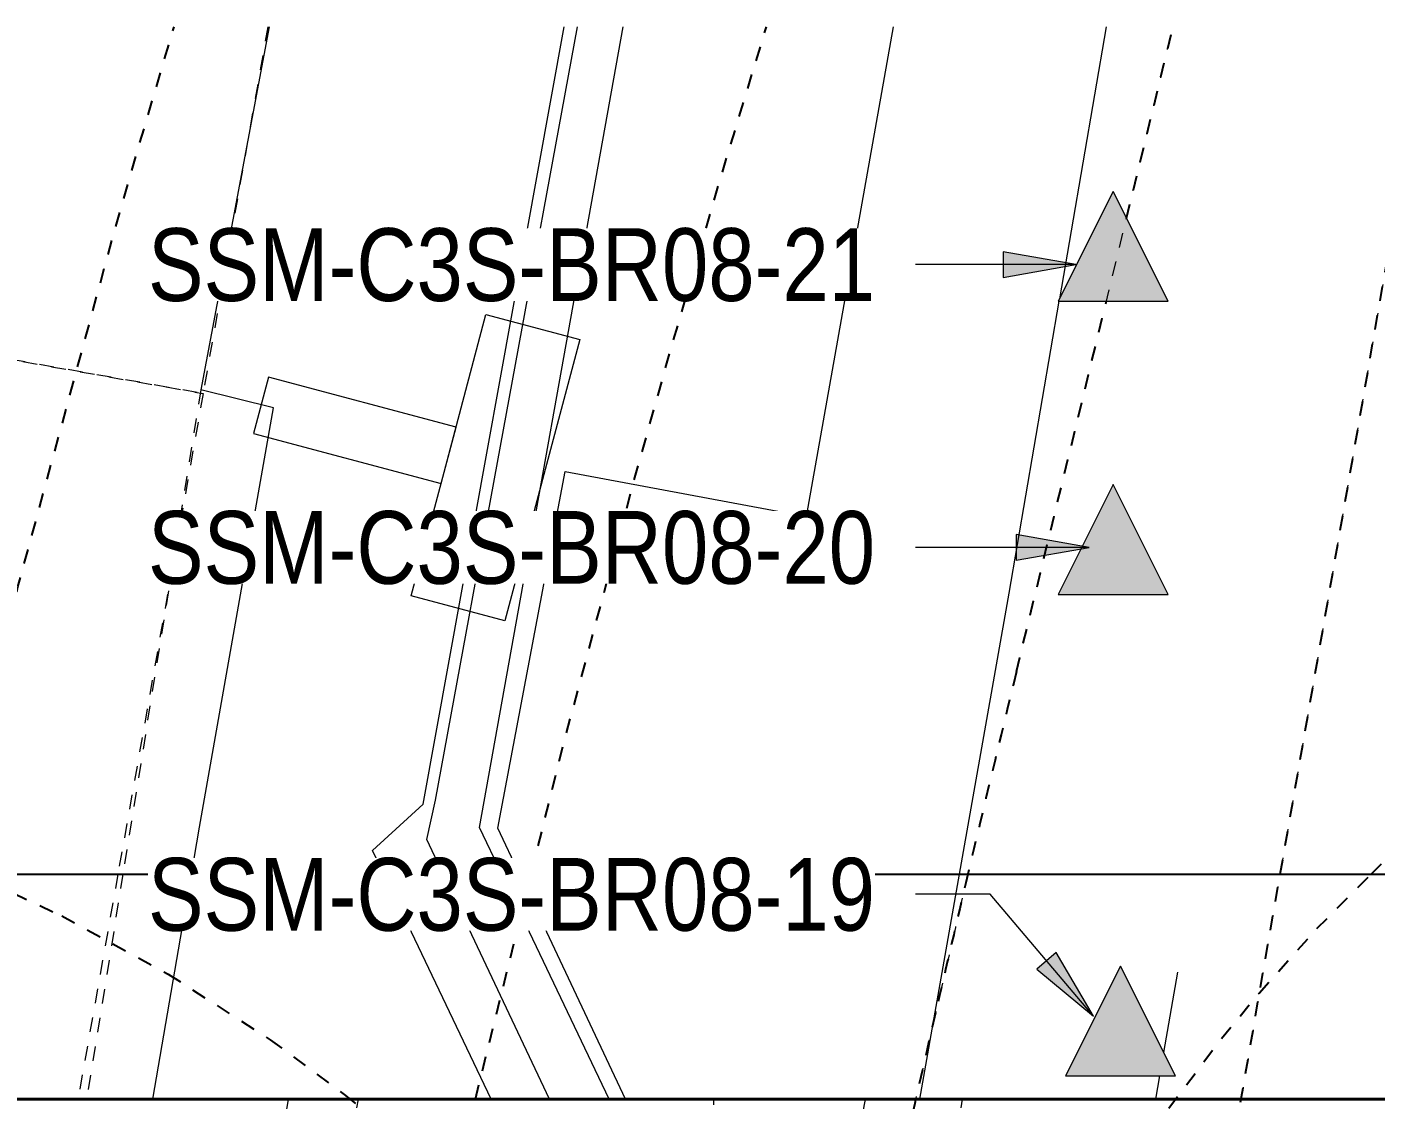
# Model space of a CAD drawing. Header units: metres. Extents: x -1147 to -802, y 5 to 567.
# Drawn here: x -1026.91 to -1017.65, y 546.05 to 553.42 of the extents above; entities that cross this region are included whole.
import ezdxf

# ---------------------------------------------------------------- set-up
doc = ezdxf.new("R2010")
doc.units = ezdxf.units.M
for name, pattern in [('Control Line', [0.02, 0.0125, -0.0025, 0.0025, -0.0025]), ('ControlLine', [0.02, 0.0125, -0.0025, 0.0025, -0.0025]), ('IMPORT-BDYS-Boundary _3_', [0.01, 0.009, -0.001]), ('IMPORT-FURN-Fence _3_', [0.005, 0.004167, -0.0008333]), ('IMPORT-LNMK-LineTurn _3_', [0.0012, 0.0006, -0.0006]), ('JacobsDash', [0.0045, 0.003, -0.0015])]:
    doc.linetypes.add(name, pattern=pattern)
for name, color, linetype, lineweight in [('A-DETL', 7, 'Continuous', 13), ('A-DETL-GENF', 7, 'Continuous', 9), ('A-GENM', 7, 'Continuous', 35), ('G-ANNO-TEXT', 7, 'Continuous', 9), ('S-BEAM', 7, 'Continuous', 50), ('S-BEAM-HDLN', 7, 'JacobsDash', 15), ('S-GRID', 7, 'Continuous', 9)]:
    doc.layers.add(name, color=color, linetype=linetype, lineweight=lineweight)
doc.styles.add('Arial Narrow_3', font='ARIALN.TTF', dxfattribs={"height": 0.5})

# ---------------------------------------------------------------- blocks, each defined once
blk = doc.blocks.new('T2DPAA-T2D-PWA-RW-M2D-000002_ControlLinesMinor_rvt-1-DRG-2873010 - GENERAL ARRANGEMENT PLAN')
at = {"layer": 'A-DETL', "color": 141, "linetype": 'ControlLine', "lineweight": 25, "true_color": 0xa3d0ff}
for p, q in [((-1119.7881, 552.1065), (-1119.4689, 553.421)), ((-1118.732, 547.5991), (-1117.7177, 553.421)), ((-1120.5448, 548.9909), (-1119.9267, 551.5361)), ((-1119.2452, 544.6529), (-1118.732, 547.5991))]:
    blk.add_line(p, q, dxfattribs=at)
for start, end in [(166.350456, 166.72288), (166.72288, 166.978224), (166.978224, 167.510361)]:
    blk.add_arc((-906.7582, 497.0745), 220, start, end, dxfattribs=at)
blk = doc.blocks.new('T2DPAA-T2D-PWA-SU-M2D-000002_dwg-40815123-DRG-2873010 - GENERAL ARRANGEMENT PLAN')
at = {"color": 254, "lineweight": 18, "true_color": 0xe1e1e1}
for p, q in [((-157.573, 1075.465), (-160.1039, 1075.2791)), ((-164.8983, 1074.3445), (-163.3367, 1074.4869)), ((-164.3016, 1072.0992), (-162.9971, 1073.2088)), ((-164.1983, 1071.7104), (-162.8924, 1072.8149)), ((-164.0934, 1071.3156), (-162.7889, 1072.4256)), ((-164.0645, 1071.2072), (-162.7576, 1072.3077)), ((-156.0961, 1069.9077), (-157.9852, 1069.7378)), ((-161.9816, 1069.3872), (-163.5454, 1069.2536)), ((-162.2487, 1067.7648), (-162.8049, 1067.7157)), ((-162.9688, 1067.7012), (-163.129, 1067.6871))]:
    blk.add_line(p, q, dxfattribs=at)
at = {"color": 254, "linetype": 'IMPORT-FURN-Fence _3_', "lineweight": 18, "true_color": 0xe1e1e1}
for p, q in [((-160.1039, 1075.2791), (-163.4574, 1074.9412)), ((-163.4574, 1074.9412), (-165.0152, 1074.7842))]:
    blk.add_line(p, q, dxfattribs=at)
at = {"color": 254, "lineweight": 18, "true_color": 0xe1e1e1, "flags": 128}
for points in [[(-163.3367, 1074.4869), (-163.0108, 1074.5166), (-160.0959, 1074.7641), (-160.1039, 1075.2791)], [(-162.9971, 1073.2088), (-162.8596, 1073.3257), (-162.4636, 1073.0707), (-157.0525, 1073.5066)], [(-162.8924, 1072.8149), (-162.6916, 1072.9847), (-162.4146, 1072.9967), (-157.0292, 1073.4188)], [(-162.7889, 1072.4256), (-162.5185, 1072.6557), (-156.9484, 1073.1146)], [(-162.7576, 1072.3077), (-162.4915, 1072.5317), (-160.0035, 1072.7161), (-159.8763, 1071.0341), (-156.4712, 1071.3193)], [(-158.0009, 1069.7364), (-160.028, 1069.5541), (-161.9816, 1069.3872)]]:
    blk.add_lwpolyline(points, dxfattribs=at)
blk.add_lwpolyline([(-161.1007, 1072.8515), (-161.1007, 1073.5181), (-159.9007, 1073.5181), (-159.9007, 1074.8515), (-160.3007, 1074.8515), (-160.3007, 1073.5181), (-159.1007, 1073.5181), (-159.1007, 1072.8515)], close=True, dxfattribs=at)
blk = doc.blocks.new('T2DPAA-T2D-PWA-SU-M2D-000001_dwg-40815111-DRG-2873010 - GENERAL ARRANGEMENT PLAN')
at = {"color": 254, "linetype": 'IMPORT-BDYS-Boundary _3_', "lineweight": 18, "true_color": 0xe1e1e1}
for p, q in [((-83.1472, 1186.2419), (-81.9249, 1171.8359)), ((-81.9249, 1171.8359), (-85.2672, 1171.5536)), ((-85.2672, 1171.5536), (-86.8316, 1171.4214))]:
    blk.add_line(p, q, dxfattribs=at)
at = {"color": 254, "linetype": 'IMPORT-BDYS-Boundary _3_', "lineweight": 18, "true_color": 0xe1e1e1, "flags": 128}
blk.add_lwpolyline([(-79.3765, 1172.0534), (-81.9249, 1171.8359), (-83.1472, 1186.2419)], dxfattribs=at)
blk = doc.blocks.new('T2DPAA-T2D-PWA-SU-M2D-000100_Survey_rvt-1-DRG-2873010 - GENERAL ARRANGEMENT PLAN')
at = {"color": 254, "lineweight": 18, "true_color": 0xe1e1e1, "rotation": 75.11694444444437}
for name, p in [('T2DPAA-T2D-PWA-SU-M2D-000002_dwg-40815123-DRG-2873010 - GENERAL ARRANGEMENT PLAN', (-45.8213, 429.4778)), ('T2DPAA-T2D-PWA-SU-M2D-000001_dwg-40815111-DRG-2873010 - GENERAL ARRANGEMENT PLAN', (27.4325, 329.0961))]:
    blk.add_blockref(name, p, dxfattribs=at)
blk = doc.blocks.new('T2DPAA-T2D-C3S-RW-M2D-100010_dwg-40802999-DRG-2873010 - GENERAL ARRANGEMENT PLAN')
at = {"color": 9, "linetype": 'IMPORT-LNMK-LineTurn _3_', "lineweight": 25, "true_color": 0xc3c3c3}
for p, q in [((55.6644, -600.5704), (55.5634, -601.1276)), ((55.5634, -601.1276), (55.3653, -601.9369)), ((55.3653, -601.9369), (55.1091, -602.7296)), ((55.1091, -602.7296), (54.8767, -603.3179)), ((54.8767, -603.3179), (54.7962, -603.5018)), ((55.0774, -604.1982), (56.6698, -604.1718)), ((55.8696, -608.6683), (56.7958, -609.0449)), ((56.7958, -609.0449), (57.1642, -609.2159)), ((57.1642, -609.2159), (57.6938, -609.4844)), ((57.6938, -609.4844), (58.1517, -609.7491))]:
    blk.add_line(p, q, dxfattribs=at)
at = {"color": 9, "linetype": 'IMPORT-LNMK-LineTurn _3_', "lineweight": 25, "true_color": 0xc3c3c3, "flags": 128}
for points in [[(55.6376, -600.2873), (57.6723, -600.2563), (60.1722, -600.2688), (60.6001, -600.276), (61.6658, -600.3048)], [(56.6698, -604.1718), (57.577, -604.1568), (59.4346, -604.1599), (60.0769, -604.1676), (60.3961, -604.1728), (61.6656, -604.2017), (62.711, -604.238)], [(58.1517, -609.7491), (58.5594, -609.9847), (59.3885, -610.5435), (59.9932, -611.0069), (60.1771, -611.1581), (60.9214, -611.8255), (61.1487, -612.0487), (61.618, -612.5427), (62.2636, -613.3062), (62.855, -614.1124), (63.3914, -614.9608), (63.5675, -615.2706), (63.8678, -615.8443), (64.282, -616.7587), (64.632, -617.6995)]]:
    blk.add_lwpolyline(points, dxfattribs=at)
blk = doc.blocks.new('T2DPAA-T2D-PWC-RW-M2D-100010_RoadDesign_rvt-1-DRG-2873010 - GENERAL ARRANGEMENT PLAN')
at = {"color": 254, "lineweight": 18, "true_color": 0xe3e3e3, "rotation": 75.11694444444437}
blk.add_blockref('T2DPAA-T2D-C3S-RW-M2D-100010_dwg-40802999-DRG-2873010 - GENERAL ARRANGEMENT PLAN', (-1722.337, 648.0105), dxfattribs=at)
blk = doc.blocks.new('Top of Pavement - RL A - Top of Pavement - RL A-68818558-DRG-2873010 - GENERAL ARRANGEMENT PLAN')
at = {"layer": 'A-GENM', "color": 253, "lineweight": 25, "true_color": 0xa3a3a3}
for points, knots in [([(133.061, 55.0586), (133.0956, 54.9286), (133.1661, 54.6631), (133.2728, 54.2618), (133.3809, 53.8549), (133.489, 53.4479), (133.5972, 53.041), (133.7053, 52.6341), (133.8134, 52.2271), (133.9216, 51.8201), (134.0297, 51.4132), (134.1379, 51.0062), (134.246, 50.5993), (134.3542, 50.1923), (134.4623, 49.7853), (134.5704, 49.3784), (134.6786, 48.9714), (134.7867, 48.5645), (134.8949, 48.1575), (135.003, 47.7505), (135.1111, 47.3436), (135.2193, 46.9366), (135.3274, 46.5296), (135.4356, 46.1227), (135.5437, 45.7157), (135.6519, 45.3087), (135.76, 44.9017), (135.8682, 44.4948), (135.9763, 44.0878), (136.0844, 43.6808), (136.1926, 43.2739), (136.3007, 42.8669), (136.4089, 42.4599), (136.517, 42.0529), (136.6252, 41.6459), (136.7333, 41.239), (136.8415, 40.832), (136.9496, 40.425), (137.0578, 40.018), (137.1659, 39.611), (137.274, 39.204), (137.3822, 38.7971), (137.4903, 38.3901), (137.5985, 37.9831), (137.7066, 37.5761), (137.8148, 37.1691), (137.9229, 36.7621), (138.0311, 36.3552), (138.1392, 35.9482), (138.2474, 35.5412), (138.3555, 35.1342), (138.4637, 34.7272), (138.5718, 34.3202), (138.6799, 33.9132), (138.7881, 33.5062), (138.8962, 33.0993), (139.0044, 32.6923), (139.1125, 32.2853), (139.2207, 31.8783), (139.3288, 31.4713), (139.437, 31.0643), (139.5451, 30.6573), (139.6533, 30.2503), (139.7614, 29.8433), (139.8696, 29.4363), (139.9777, 29.0294), (140.0858, 28.6224), (140.194, 28.2154), (140.3021, 27.8084), (140.4103, 27.4014), (140.5184, 26.9944), (140.6266, 26.5874), (140.7347, 26.1804), (140.8429, 25.7734), (140.951, 25.3664), (141.0592, 24.9595), (141.1673, 24.5525), (141.2754, 24.1455), (141.3836, 23.7385), (141.4917, 23.3315), (141.5999, 22.9245), (141.708, 22.5175), (141.8162, 22.1105), (141.9243, 21.7036), (142.0325, 21.2966), (142.1406, 20.8896), (142.2487, 20.4826), (142.3569, 20.0756), (142.465, 19.6686), (142.5732, 19.2616), (142.6813, 18.8547), (142.7895, 18.4477), (142.8976, 18.0407), (143.0058, 17.6337), (143.1139, 17.2268), (143.222, 16.8198), (143.3302, 16.4128), (143.4383, 16.0058), (143.5465, 15.5989), (143.6546, 15.1919), (143.7627, 14.7849), (143.8709, 14.3779), (143.961, 14.0387), (144.0331, 13.7674), (144.0871, 13.5639), (144.1412, 13.3605), (144.2133, 13.0892), (144.3034, 12.75), (144.4116, 12.3431), (144.5197, 11.9361), (144.6278, 11.5291), (144.736, 11.1222), (144.8444, 10.7153), (144.9524, 10.3083), (145.0595, 9.9011), (145.1678, 9.4942), (145.2607, 9.1557), (145.3386, 8.886), (145.3992, 8.6845), (145.4628, 8.484), (145.5289, 8.2844), (145.5965, 8.0852), (145.6648, 7.8863), (145.7327, 7.6873), (145.8221, 7.4215), (145.9107, 7.1555), (145.9993, 6.8894), (146.0883, 6.6235), (146.1998, 6.2912), (146.3336, 5.8925), (146.4672, 5.4936), (146.6007, 5.0948), (146.7343, 4.6959), (146.8681, 4.2972), (147.0025, 3.8987), (147.1372, 3.5003), (147.317, 2.9692), (147.4968, 2.4381), (147.6766, 1.907), (147.8114, 1.5086), (147.9462, 1.1103), (148.0811, 0.712), (148.2159, 0.3137), (148.3507, -0.0847), (148.4855, -0.483), (148.6204, -0.8813), (148.7552, -1.2796), (148.89, -1.6778), (149.0248, -2.0761), (149.1448, -2.4305), (149.2198, -2.6521), (149.2498, -2.7409)], [0.3006999, 0.3006999, 0.3006999, 0.3006999, 0.3034682, 0.3063584, 0.3092486, 0.3121387, 0.3150289, 0.3179191, 0.3208092, 0.3236994, 0.3265896, 0.3294798, 0.3323699, 0.3352601, 0.3381503, 0.3410405, 0.3439306, 0.3468208, 0.349711, 0.3526012, 0.3554913, 0.3583815, 0.3612717, 0.3641618, 0.367052, 0.3699422, 0.3728324, 0.3757225, 0.3786127, 0.3815029, 0.3843931, 0.3872832, 0.3901734, 0.3930636, 0.3959538, 0.3988439, 0.4017341, 0.4046243, 0.4075145, 0.4104046, 0.4132948, 0.416185, 0.4190751, 0.4219653, 0.4248555, 0.4277457, 0.4306358, 0.433526, 0.4364162, 0.4393064, 0.4421965, 0.4450867, 0.4479769, 0.4508671, 0.4537572, 0.4566474, 0.4595376, 0.4624277, 0.4653179, 0.4682081, 0.4710983, 0.4739884, 0.4768786, 0.4797688, 0.482659, 0.4855491, 0.4884393, 0.4913295, 0.4942197, 0.4971098, 0.5, 0.5028902, 0.5057803, 0.5086705, 0.5115607, 0.5144509, 0.517341, 0.5202312, 0.5231214, 0.5260116, 0.5289017, 0.5317919, 0.5346821, 0.5375723, 0.5404624, 0.5433526, 0.5462428, 0.5491329, 0.5520231, 0.5549133, 0.5578035, 0.5606936, 0.5635838, 0.566474, 0.5693642, 0.5722543, 0.5751445, 0.5780347, 0.5809249, 0.583815, 0.5867052, 0.5895954, 0.5924855, 0.5939306, 0.5953757, 0.5968208, 0.5982659, 0.6011561, 0.6040462, 0.6069364, 0.6098266, 0.6127168, 0.6156069, 0.6184971, 0.6213873, 0.6242775, 0.6271676, 0.6286127, 0.6300578, 0.6315029, 0.632948, 0.6343931, 0.6358382, 0.6372832, 0.6387283, 0.6416185, 0.6430636, 0.6445087, 0.6473988, 0.650289, 0.6531792, 0.6560694, 0.6589595, 0.6618497, 0.6647399, 0.6676301, 0.6705202, 0.6763006, 0.6791908, 0.6820809, 0.6849711, 0.6878613, 0.6907514, 0.6936416, 0.6965318, 0.699422, 0.7023121, 0.7052023, 0.7080925, 0.7109827, 0.7129166, 0.7129166, 0.7129166, 0.7129166]), ([(133.061, 55.0586), (133.0956, 54.9286), (133.1661, 54.6631), (133.2728, 54.2618), (133.3809, 53.8549), (133.489, 53.4479), (133.5972, 53.041), (133.7053, 52.6341), (133.8134, 52.2271), (133.9216, 51.8201), (134.0297, 51.4132), (134.1379, 51.0062), (134.246, 50.5993), (134.3542, 50.1923), (134.4623, 49.7853), (134.5704, 49.3784), (134.6786, 48.9714), (134.7867, 48.5645), (134.8949, 48.1575), (135.003, 47.7505), (135.1111, 47.3436), (135.2193, 46.9366), (135.3274, 46.5296), (135.4356, 46.1227), (135.5437, 45.7157), (135.6519, 45.3087), (135.76, 44.9017), (135.8682, 44.4948), (135.9763, 44.0878), (136.0844, 43.6808), (136.1926, 43.2739), (136.3007, 42.8669), (136.4089, 42.4599), (136.517, 42.0529), (136.6252, 41.6459), (136.7333, 41.239), (136.8415, 40.832), (136.9496, 40.425), (137.0578, 40.018), (137.1659, 39.611), (137.274, 39.204), (137.3822, 38.7971), (137.4903, 38.3901), (137.5985, 37.9831), (137.7066, 37.5761), (137.8148, 37.1691), (137.9229, 36.7621), (138.0311, 36.3552), (138.1392, 35.9482), (138.2474, 35.5412), (138.3555, 35.1342), (138.4637, 34.7272), (138.5718, 34.3202), (138.6799, 33.9132), (138.7881, 33.5062), (138.8962, 33.0993), (139.0044, 32.6923), (139.1125, 32.2853), (139.2207, 31.8783), (139.3288, 31.4713), (139.437, 31.0643), (139.5451, 30.6573), (139.6533, 30.2503), (139.7614, 29.8433), (139.8696, 29.4363), (139.9777, 29.0294), (140.0858, 28.6224), (140.194, 28.2154), (140.3021, 27.8084), (140.4103, 27.4014), (140.5184, 26.9944), (140.6266, 26.5874), (140.7347, 26.1804), (140.8429, 25.7734), (140.951, 25.3664), (141.0592, 24.9595), (141.1673, 24.5525), (141.2754, 24.1455), (141.3836, 23.7385), (141.5278, 23.1958), (141.672, 22.6532), (141.8162, 22.1105), (141.9243, 21.7036), (142.0325, 21.2966), (142.1406, 20.8896), (142.2487, 20.4826), (142.3569, 20.0756), (142.465, 19.6686), (142.5732, 19.2616), (142.6813, 18.8547), (142.7895, 18.4477), (142.8976, 18.0407), (143.0058, 17.6337), (143.1139, 17.2268), (143.222, 16.8198), (143.3302, 16.4128), (143.4383, 16.0058), (143.5465, 15.5989), (143.6546, 15.1919), (143.7627, 14.7849), (143.8709, 14.3779), (143.961, 14.0387), (144.0331, 13.7674), (144.0871, 13.5639), (144.1412, 13.3605), (144.2133, 13.0892), (144.3034, 12.75), (144.4116, 12.3431), (144.5197, 11.9361), (144.6278, 11.5291), (144.736, 11.1222), (144.8444, 10.7153), (144.9524, 10.3083), (145.0595, 9.9011), (145.1678, 9.4942), (145.2607, 9.1557), (145.3386, 8.886), (145.3992, 8.6845), (145.4628, 8.484), (145.5289, 8.2844), (145.5965, 8.0852), (145.6648, 7.8863), (145.7327, 7.6873), (145.8221, 7.4215), (145.9107, 7.1555), (145.9993, 6.8894), (146.0883, 6.6235), (146.1998, 6.2912), (146.3336, 5.8925), (146.4672, 5.4936), (146.6007, 5.0948), (146.7343, 4.6959), (146.8681, 4.2972), (147.0025, 3.8987), (147.1372, 3.5003), (147.2721, 3.102), (147.4069, 2.7037), (147.5418, 2.3053), (147.6766, 1.907), (147.8114, 1.5086), (147.9462, 1.1103), (148.0811, 0.712), (148.2159, 0.3137), (148.3507, -0.0847), (148.4855, -0.483), (148.6204, -0.8813), (148.7552, -1.2796), (148.89, -1.6778), (149.0248, -2.0761), (149.1448, -2.4305), (149.2198, -2.6521), (149.2498, -2.7409)], [0.3006999, 0.3006999, 0.3006999, 0.3006999, 0.3034682, 0.3063584, 0.3092486, 0.3121387, 0.3150289, 0.3179191, 0.3208092, 0.3236994, 0.3265896, 0.3294798, 0.3323699, 0.3352601, 0.3381503, 0.3410405, 0.3439306, 0.3468208, 0.349711, 0.3526012, 0.3554913, 0.3583815, 0.3612717, 0.3641618, 0.367052, 0.3699422, 0.3728324, 0.3757225, 0.3786127, 0.3815029, 0.3843931, 0.3872832, 0.3901734, 0.3930636, 0.3959538, 0.3988439, 0.4017341, 0.4046243, 0.4075145, 0.4104046, 0.4132948, 0.416185, 0.4190751, 0.4219653, 0.4248555, 0.4277457, 0.4306358, 0.433526, 0.4364162, 0.4393064, 0.4421965, 0.4450867, 0.4479769, 0.4508671, 0.4537572, 0.4566474, 0.4595376, 0.4624277, 0.4653179, 0.4682081, 0.4710983, 0.4739884, 0.4768786, 0.4797688, 0.482659, 0.4855491, 0.4884393, 0.4913295, 0.4942197, 0.4971098, 0.5, 0.5028902, 0.5057803, 0.5086705, 0.5115607, 0.5144509, 0.517341, 0.5202312, 0.5231214, 0.5260116, 0.5317919, 0.5346821, 0.5375723, 0.5404624, 0.5433526, 0.5462428, 0.5491329, 0.5520231, 0.5549133, 0.5578035, 0.5606936, 0.5635838, 0.566474, 0.5693642, 0.5722543, 0.5751445, 0.5780347, 0.5809249, 0.583815, 0.5867052, 0.5895954, 0.5924855, 0.5939306, 0.5953757, 0.5968208, 0.5982659, 0.6011561, 0.6040462, 0.6069364, 0.6098266, 0.6127168, 0.6156069, 0.6184971, 0.6213873, 0.6242775, 0.6271676, 0.6286127, 0.6300578, 0.6315029, 0.632948, 0.6343931, 0.6358382, 0.6372832, 0.6387283, 0.6416185, 0.6430636, 0.6445087, 0.6473988, 0.650289, 0.6531792, 0.6560694, 0.6589595, 0.6618497, 0.6647399, 0.6676301, 0.6705202, 0.6734104, 0.6763006, 0.6791908, 0.6820809, 0.6849711, 0.6878613, 0.6907514, 0.6936416, 0.6965318, 0.699422, 0.7023121, 0.7052023, 0.7080925, 0.7109827, 0.7129166, 0.7129166, 0.7129166, 0.7129166])]:
    blk.add_open_spline(points, degree=3, knots=knots, dxfattribs=at)
blk = doc.blocks.new('T2DPAA-T2D-C3S-RS-M3D-100334_rvt-1-DRG-2873010 - GENERAL ARRANGEMENT PLAN')
at = {"layer": 'A-GENM', "color": 253, "lineweight": 25, "true_color": 0xa3a3a3, "rotation": 75.11694444444437}
blk.add_blockref('Top of Pavement - RL A - Top of Pavement - RL A-68818558-DRG-2873010 - GENERAL ARRANGEMENT PLAN', (-1134.0578, 404.8616), dxfattribs=at)

msp = doc.modelspace()

# ---------------------------------------------------------------- hatches: boundary and pattern name
at = {"layer": 'A-DETL-GENF', "true_color": 0xff0000}
for points in [[(-1019.0725, 551.5361), (-1019.4498, 552.2906), (-1019.827, 551.5361)], [(-1019.0725, 549.5215), (-1019.4498, 550.276), (-1019.827, 549.5215)], [(-1019.0219, 546.2121), (-1019.3992, 546.9667), (-1019.7764, 546.2121), (-1019.0996, 546.2121)]]:
    msp.add_hatch(color=1, dxfattribs=at).paths.add_polyline_path(points)
at = {"layer": 'G-ANNO-TEXT'}
for points in [[(-1019.7057, 551.7879), (-1020.2057, 551.8761), (-1020.2057, 551.6997)], [(-1019.6153, 549.8444), (-1020.1153, 549.9326), (-1020.1153, 549.7562)], [(-1019.5839, 546.6226), (-1019.8403, 547.0609), (-1019.9747, 546.9467)]]:
    msp.add_hatch(color=256, dxfattribs=at).paths.add_polyline_path(points)

# ---------------------------------------------------------------- linework, layer by layer
at = {"layer": 'A-DETL', "color": 150, "linetype": 'Control Line', "lineweight": 15, "true_color": 0x0080ff}
msp.add_line((-1020.1143, 548.9909), (-1019.0385, 553.421), dxfattribs=at)
at = {"layer": 'A-DETL', "color": 1, "lineweight": 15, "true_color": 0xff0000}
for p, q in [((-1019.4498, 552.2906), (-1019.827, 551.5361)), ((-1019.0725, 551.5361), (-1019.4498, 552.2906)), ((-1019.827, 551.5361), (-1019.0725, 551.5361)), ((-1019.4498, 550.276), (-1019.827, 549.5215)), ((-1019.0725, 549.5215), (-1019.4498, 550.276)), ((-1019.827, 549.5215), (-1019.0725, 549.5215)), ((-1019.3992, 546.9667), (-1019.7764, 546.2121)), ((-1019.0219, 546.2121), (-1019.3992, 546.9667)), ((-1019.7764, 546.2121), (-1019.0219, 546.2121))]:
    msp.add_line(p, q, dxfattribs=at)
at = {"layer": 'A-DETL', "color": 150, "linetype": 'Control Line', "lineweight": 15, "true_color": 0x0080ff}
msp.add_arc((-806.3278, 497.0745), 220, 166.350456, 170.117063, dxfattribs=at)
at = {"layer": 'G-ANNO-TEXT'}
for p, q in [((-1019.7057, 551.7879), (-1020.2057, 551.8761)), ((-1020.2057, 551.8761), (-1020.2057, 551.6997)), ((-1020.7934, 551.7879), (-1020.8072, 551.7879)), ((-1019.7057, 551.7879), (-1020.7934, 551.7879)), ((-1020.2057, 551.6997), (-1019.7057, 551.7879)), ((-1019.6153, 549.8444), (-1020.1153, 549.9326)), ((-1020.1153, 549.9326), (-1020.1153, 549.7562)), ((-1020.7934, 549.8444), (-1020.8072, 549.8444)), ((-1019.6153, 549.8444), (-1020.7934, 549.8444)), ((-1020.1153, 549.7562), (-1019.6153, 549.8444)), ((-1020.7934, 547.4605), (-1020.8072, 547.4605)), ((-1020.2952, 547.4605), (-1020.7934, 547.4605)), ((-1019.5839, 546.6226), (-1020.2952, 547.4605)), ((-1019.8403, 547.0609), (-1019.9747, 546.9467)), ((-1019.5839, 546.6226), (-1019.8403, 547.0609)), ((-1019.9747, 546.9467), (-1019.5839, 546.6226))]:
    msp.add_line(p, q, dxfattribs=at)
at = {"layer": 'S-BEAM', "lineweight": 40}
for p, q in [((-1022.1934, 546.0536), (-1035.392, 546.0536)), ((-1022.1934, 546.0536), (-1018.8251, 546.0536)), ((-1018.8237, 546.0536), (-1016.3899, 546.0536))]:
    msp.add_line(p, q, dxfattribs=at)
at = {"layer": 'S-BEAM-HDLN'}
for p, q in [((-1025.1176, 546.0536), (-1025.3684, 544.6136)), ((-1024.8863, 544.6136), (-1024.6354, 546.0536)), ((-1022.1934, 544.6136), (-1022.1934, 546.0536)), ((-1021.1542, 546.0536), (-1021.3667, 544.832)), ((-1020.7348, 544.6136), (-1020.4843, 546.0536))]:
    msp.add_line(p, q, dxfattribs=at)

# ---------------------------------------------------------------- block references
at = {"lineweight": 5}
for name in ['T2DPAA-T2D-PWC-RW-M2D-100010_RoadDesign_rvt-1-DRG-2873010 - GENERAL ARRANGEMENT PLAN', 'T2DPAA-T2D-C3S-RS-M3D-100334_rvt-1-DRG-2873010 - GENERAL ARRANGEMENT PLAN', 'T2DPAA-T2D-PWA-RW-M2D-000002_ControlLinesMinor_rvt-1-DRG-2873010 - GENERAL ARRANGEMENT PLAN']:
    msp.add_blockref(name, (100.4304, 0), dxfattribs=at)
at = {"color": 254, "lineweight": 5, "true_color": 0xe1e1e1}
msp.add_blockref('T2DPAA-T2D-PWA-SU-M2D-000100_Survey_rvt-1-DRG-2873010 - GENERAL ARRANGEMENT PLAN', (100.4304, 0), dxfattribs=at)

# ---------------------------------------------------------------- next in the draw order: texts
at = {"layer": 'G-ANNO-TEXT', "char_height": 0.5, "attachment_point": 1, "style": 'Arial Narrow_3', "bg_fill": 3, "box_fill_scale": 1, "bg_fill_color": 256, "bg_fill_true_color": 13158600, "bg_fill_transparency": 0}
for s, insert in [('SSM-C3S-BR08-21', (-1026.0814, 552.0379)), ('SSM-C3S-BR08-20', (-1026.0814, 550.0944)), ('SSM-C3S-BR08-19', (-1026.0814, 547.7105))]:
    msp.add_mtext(s, dxfattribs=dict(at, insert=insert))

# ---------------------------------------------------------------- next in the draw order: linework, layer by layer
at = {"layer": 'S-GRID', "color": 150, "linetype": 'Control Line', "lineweight": 18, "true_color": 0x0080ff}
msp.add_line((-1017.3232, 553.2281), (-1026.84, 498.5279), dxfattribs=at)

doc.saveas('drawing.dxf')
